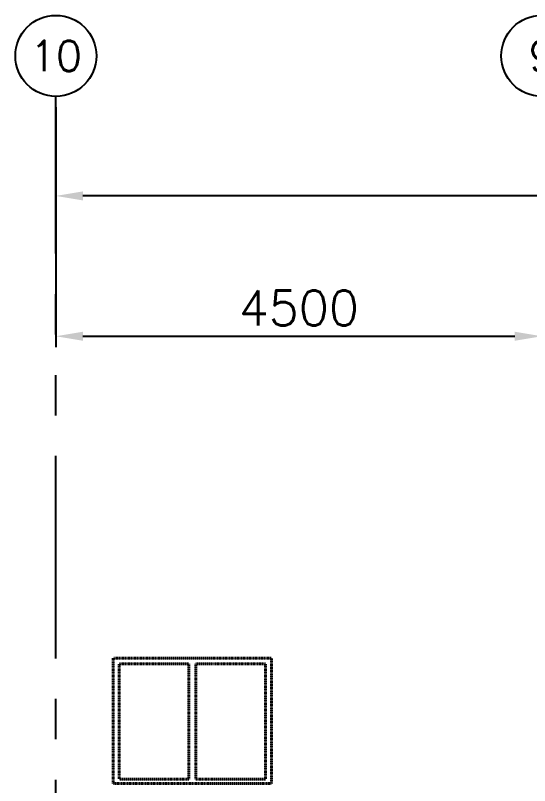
# Model space of a CAD drawing. Header units: inches. Extents: x 10298 to 58665, y -34908 to 21181.
# Drawn here: x 12838 to 17601, y 14046 to 21181 of the extents above; entities that cross this region are included whole.
import ezdxf
from ezdxf.enums import TextEntityAlignment as Align

# ---------------------------------------------------------------- set-up
doc = ezdxf.new("R2010")
doc.units = ezdxf.units.IN
doc.header["$MEASUREMENT"] = 0
doc.linetypes.add('HIDDEN', pattern=[0.375, 0.25, -0.125])
doc.linetypes.add('PHANTOM', pattern=[2.5, 1.25, -0.25, 0.25, -0.25, 0.25, -0.25])
for name, color, linetype in [('GRID_TXT45', 4, 'Continuous'), ('M-DIM', 8, 'Continuous'), ('M-X-BKGD', 8, 'Continuous')]:
    doc.layers.add(name, color=color, linetype=linetype)
doc.styles.add('SIMPLEX', font='simplex.shx')

# ---------------------------------------------------------------- blocks, each defined once
blk = doc.blocks.new('GRID_SYM')
at = {"color": 2}
blk.add_circle((0, 6), 6, dxfattribs=at)
at = {"layer": 'GRID_TXT45', "color": 4, "style": 'SIMPLEX'}
blk.add_attdef('GRD_TXT', text='', height=4.5, dxfattribs=at).set_placement((0, 6), align=Align.MIDDLE_CENTER)
blk = doc.blocks.new('GRID')
at = {"layer": 'M-DIM', "linetype": 'PHANTOM', "ltscale": 1500}
blk.add_line((19265.5, 10630.4), (19265.5, 30837.1), dxfattribs=at)
at = {"layer": 'M-DIM'}
for p, q in [((19265.5, 30737.1), (19265.5, 29814.7)), ((19265.5, 29953.5), (19265.5, 28514.6)), ((59515.5, 29914.7), (19515.5, 29914.7)), ((19515.5, 28614.6), (23515.5, 28614.6))]:
    blk.add_line(p, q, dxfattribs=at)
for points in [[(19515.5, 29956.3), (19515.5, 29873), (19265.5, 29914.7)], [(19515.5, 28656.3), (19515.5, 28573), (19265.5, 28614.6)], [(23515.5, 28656.3), (23515.5, 28573), (23765.5, 28614.6)]]:
    blk.add_solid(points, dxfattribs=at)
at = {"xscale": 62.5, "yscale": 62.5, "zscale": 62.5}
for p, values in [((19265.5, 30837.1), {'GRD_TXT': '10'}), ((23765.5, 30837.1), {'GRD_TXT': '9'})]:
    blk.add_blockref('GRID_SYM', p, dxfattribs=at).add_auto_attribs(values)
at = {"layer": 'M-DIM', "insert": (21515.5, 28877.1), "char_height": 325, "attachment_point": 5, "style": 'SIMPLEX'}
blk.add_mtext('\\A1;4500', dxfattribs=at)
blk = doc.blocks.new('ELEV 1')
at = {"layer": 'M-X-BKGD', "linetype": 'HIDDEN', "lineweight": 40, "ltscale": 0.5}
for p, q in [((19795.5, 25630.9), (21261.3, 25630.9)), ((19795.5, 24471.6), (19795.5, 25630.9)), ((21261.3, 25630.9), (21261.3, 24471.6)), ((19851.3, 25579.5), (20495.8, 25579.5)), ((19851.3, 24511.2), (19851.3, 25579.5)), ((20495.8, 25579.5), (20495.8, 24511.2)), ((21205.4, 25579.5), (20560.9, 25579.5)), ((20560.9, 25579.5), (20560.9, 24511.2)), ((21205.4, 24511.2), (21205.4, 25579.5)), ((20495.8, 24511.2), (19851.3, 24511.2)), ((20560.9, 24511.2), (21205.4, 24511.2)), ((21261.3, 24471.6), (19795.5, 24471.6))]:
    blk.add_line(p, q, dxfattribs=at)

msp = doc.modelspace()

# ---------------------------------------------------------------- block references
at = {"layer": 'M-X-BKGD'}
for name in ['GRID', 'ELEV 1']:
    msp.add_blockref(name, (-6052.4, -10405.9), dxfattribs=at)

doc.saveas('drawing.dxf')
